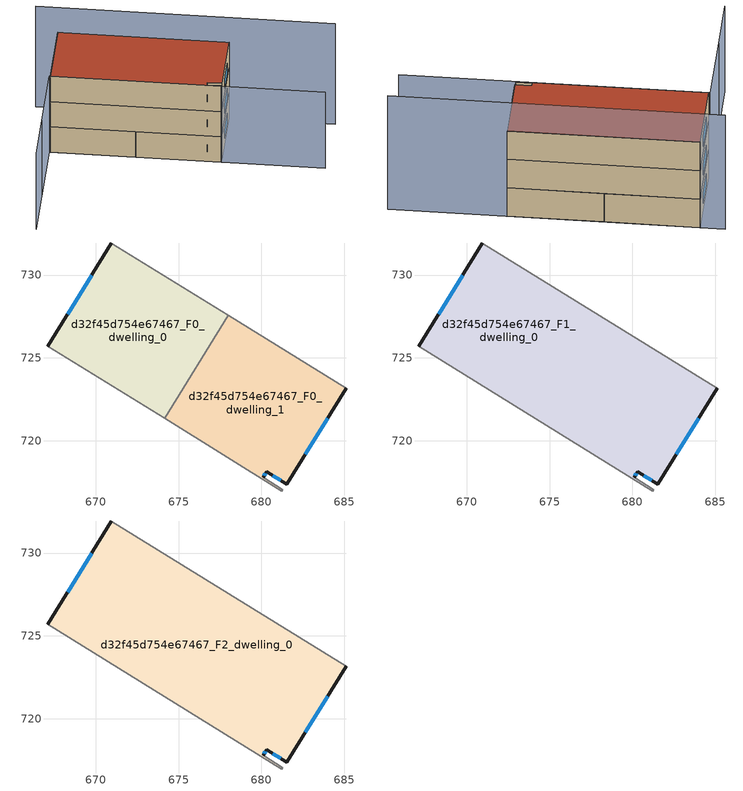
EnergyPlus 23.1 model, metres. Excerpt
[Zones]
d32f45d754e67467_F0_dwelling_0
 floor ground (EU_floor_Construction): 678,727.57 674.15,721.35 667.1,725.71 670.95,731.93 z0
 wall outside (EU_wall_Construction): 670.95,731.93 667.1,725.71 z0:3
 wall adiabatic (EU_wall_Construction): 667.1,725.71 674.15,721.35 / 678,727.57 670.95,731.93 z0:3
 wall to d32f45d754e67467_F0_dwelling_1 (EU_wall_Construction): 674.15,721.35 678,727.57 z0:3
 window (EU_Window_Construction): 669.75,729.99 668.3,727.65 z0.93:2.07
d32f45d754e67467_F0_dwelling_1
 floor ground (EU_floor_Construction): 685.12,723.17 681.54,717.38 680.3,718.14 680.09,717.79 681.29,717.05 681.23,716.97 674.15,721.35 678,727.57 z0
 wall outside (EU_wall_Construction): 680.09,717.79 680.3,718.14 681.54,717.38 685.12,723.17 z0:3
 wall adiabatic (EU_wall_Construction): 674.15,721.35 681.23,716.97 681.29,717.05 680.09,717.79 / 685.12,723.17 678,727.57 z0:3
 window (EU_Window_Construction): 682.65,719.18 684,721.37 / 680.69,717.9 681.15,717.61 / 680.16,717.9 680.24,718.03 z0.93:2.07
d32f45d754e67467_F1_dwelling_0
 floor to d32f45d754e67467_F0_dwelling_0 (EU_floor_Construction): 678,727.57 674.15,721.35 667.1,725.71 670.95,731.93 z3
 floor to d32f45d754e67467_F0_dwelling_1 (EU_floor_Construction): 685.12,723.17 681.53,717.38 680.3,718.14 680.09,717.79 681.28,717.05 681.23,716.97 674.15,721.35 678,727.57 z3
 wall outside (EU_wall_Construction): 670.95,731.93 667.1,725.71 / 680.09,717.79 680.3,718.14 681.54,717.38 685.12,723.17 z3:6
 wall adiabatic (EU_wall_Construction): 667.1,725.71 681.23,716.97 681.29,717.05 680.09,717.79 / 685.12,723.17 670.95,731.93 z3:6
 window (EU_Window_Construction): 669.75,729.99 668.3,727.65 / 682.65,719.18 684,721.37 / 680.69,717.9 681.15,717.61 / 680.16,717.9 680.24,718.03 z3.93:5.07
d32f45d754e67467_F2_dwelling_0
 floor to d32f45d754e67467_F1_dwelling_0 (EU_floor_Construction): 685.12,723.17 681.53,717.38 680.3,718.14 680.09,717.79 681.28,717.05 681.23,716.97 667.1,725.71 670.95,731.93 z6
 wall outside (EU_wall_Construction): 670.95,731.93 667.1,725.71 / 680.09,717.79 680.3,718.14 681.54,717.38 685.12,723.17 z6:9
 wall adiabatic (EU_wall_Construction): 667.1,725.71 681.23,716.97 681.29,717.05 680.09,717.79 / 685.12,723.17 670.95,731.93 z6:9
 window (EU_Window_Construction): 669.75,729.99 668.3,727.65 / 682.65,719.18 684,721.37 / 680.69,717.9 681.15,717.61 / 680.16,717.9 680.24,718.03 z6.93:8.07
 roof outside (EU_roof_Construction): 681.54,717.38 685.12,723.17 670.95,731.93 667.1,725.71 681.23,716.97 681.29,717.05 680.09,717.79 680.3,718.14 z9
shading: 660.27,714.88 663.16,719.55 / 663.16,719.55 667,725.77 / 667,725.77 689.81,711.67 z0:9; 693.86,717.73 669.11,733.07 z0:12
[Building]
EU S2 Campaign: North Axis=0; Terrain=City; Solar Distribution=FullExterior
[Site:Location]
Montreal-Trudeau.Intl.AP: Latitude=45.4667; Longitude=-73.75; Time Zone=-5; Elevation=36
[SizingPeriod:WeatherFileDays]
AnnualSizingPeriod: Begin Month=1; Begin Day of Month=1; End Month=12; End Day of Month=31; Day of Week for Start Day=Monday; Use Weather File Daylight Saving Period=No; Use Weather File Rain and Snow Indicators=No
[MATERIAL]
EU_InternalMass_Material: Roughness=MediumRough; Thickness=0.1; Conductivity=1; Density=1800; Specific Heat=900; Thermal Absorptance=0.9; Solar Absorptance=0.7; Visible Absorptance=0.7
[MATERIAL:NOMASS] Roughness=MediumRough; Thermal Absorptance=0.9; Solar Absorptance=0.7; Visible Absorptance=0.7
Name | Thermal Resistance
EU_wall_NoMass; EU_floor_NoMass | 1.36485
EU_roof_NoMass | 2.55992
[WINDOWMATERIAL:SIMPLEGLAZINGSYSTEM]
EU_Window_SimpleGlazing: UFactor=3.92339; Solar Heat Gain Coefficient=0.8; Visible Transmittance=0.8
[CONSTRUCTION]
EU_wall_Construction: EU_wall_NoMass
EU_roof_Construction: EU_roof_NoMass
EU_floor_Construction: EU_floor_NoMass
EU_Window_Construction: EU_Window_SimpleGlazing
EU_InternalMass_Construction: EU_InternalMass_Material
[ZONE] Type=1; Multiplier=1; Ceiling Height=autocalculate; Floor Area=autocalculate; Part of Total Floor Area=Yes
Name | Volume
d32f45d754e67467_F0_dwelling_0; d32f45d754e67467_F0_dwelling_1 | 181.887
d32f45d754e67467_F1_dwelling_0 | 363.772
d32f45d754e67467_F2_dwelling_0 | 363.786
[INTERNALMASS] Construction=EU_InternalMass_Construction
Name | Zone or ZoneList | Surface Area
d32f45d754e67467_F0_dwelling_0_EU_InternalMass | d32f45d754e67467_F0_dwelling_0 | 60.6291
d32f45d754e67467_F0_dwelling_1_EU_InternalMass | d32f45d754e67467_F0_dwelling_1 | 60.6285
d32f45d754e67467_F1_dwelling_0_EU_InternalMass | d32f45d754e67467_F1_dwelling_0 | 121.262
d32f45d754e67467_F2_dwelling_0_EU_InternalMass | d32f45d754e67467_F2_dwelling_0 | 121.262
[OTHEREQUIPMENT] Fuel Type=Electricity; Design Level Calculation Method=Watts/Area; Power per Zone Floor Area=1; Fraction Latent=0; Fraction Radiant=0; Fraction Lost=0; Carbon Dioxide Generation Rate=0; EndUse Subcategory=EU_Step8_InternalGains
Name | Zone or ZoneList or Space or SpaceList | Schedule
EU_Step8_InternalGain_d32f45d754e67467_F0_dwelling_0_f000 | d32f45d754e67467_F0_dwelling_0 | EU_Step8_GainSchedule_d32f45d754e67467_F0_dwelling_0_f000
EU_Step8_InternalGain_d32f45d754e67467_F0_dwelling_1_f000 | d32f45d754e67467_F0_dwelling_1 | EU_Step8_GainSchedule_d32f45d754e67467_F0_dwelling_1_f000
EU_Step8_InternalGain_d32f45d754e67467_F1_dwelling_0_f000 | d32f45d754e67467_F1_dwelling_0 | EU_Step8_GainSchedule_d32f45d754e67467_F1_dwelling_0_f000
EU_Step8_InternalGain_d32f45d754e67467_F2_dwelling_0_f000 | d32f45d754e67467_F2_dwelling_0 | EU_Step8_GainSchedule_d32f45d754e67467_F2_dwelling_0_f000
[ZONEVENTILATION:DESIGNFLOWRATE] Schedule=EU_AlwaysOn; Design Flow Rate Calculation Method=AirChanges/Hour; Air Changes per Hour=0.860309; Ventilation Type=Natural; Fan Pressure Rise=0; Fan Total Efficiency=1; Constant Term Coefficient=1; Temperature Term Coefficient=0; Velocity Term Coefficient=0; Velocity Squared Term Coefficient=0; Minimum Indoor Temperature=-100; Maximum Indoor Temperature=100; Delta Temperature=-100; Minimum Outdoor Temperature=-100; Maximum Outdoor Temperature=100; Maximum Wind Speed=40
Name | Zone or ZoneList or Space or SpaceList
EU_ConstantAir_d32f45d754e67467_F0_dwelling_0 | d32f45d754e67467_F0_dwelling_0
EU_ConstantAir_d32f45d754e67467_F0_dwelling_1 | d32f45d754e67467_F0_dwelling_1
EU_ConstantAir_d32f45d754e67467_F1_dwelling_0 | d32f45d754e67467_F1_dwelling_0
EU_ConstantAir_d32f45d754e67467_F2_dwelling_0 | d32f45d754e67467_F2_dwelling_0
[HVACTEMPLATE:THERMOSTAT] Constant Heating Setpoint=20; Constant Cooling Setpoint=50
EU_HeatOnly_d32f45d754e67467_F0_dwelling_0; EU_HeatOnly_d32f45d754e67467_F0_dwelling_1; EU_HeatOnly_d32f45d754e67467_F1_dwelling_0; EU_HeatOnly_d32f45d754e67467_F2_dwelling_0
[HVACTEMPLATE:ZONE:IDEALLOADSAIRSYSTEM] System Availability Schedule=EU_AlwaysOn; Maximum Heating Supply Air Temperature=50; Minimum Cooling Supply Air Temperature=13; Maximum Heating Supply Air Humidity Ratio=0.0156; Minimum Cooling Supply Air Humidity Ratio=0.0077; Heating Limit=NoLimit; Cooling Limit=NoLimit; Heating Availability Schedule=EU_AlwaysOn; Cooling Availability Schedule=EU_CoolingOff; Dehumidification Control Type=ConstantSensibleHeatRatio; Cooling Sensible Heat Ratio=0.7; Dehumidification Setpoint=60; Humidification Control Type=None; Humidification Setpoint=30; Outdoor Air Method=None; Outdoor Air Flow Rate per Person=0.00944; Outdoor Air Flow Rate per Zone Floor Area=0; Outdoor Air Flow Rate per Zone=0; Demand Controlled Ventilation Type=None; Outdoor Air Economizer Type=NoEconomizer; Heat Recovery Type=None; Sensible Heat Recovery Effectiveness=0.7; Latent Heat Recovery Effectiveness=0.65
Name | Template Thermostat
d32f45d754e67467_F0_dwelling_0 | EU_HeatOnly_d32f45d754e67467_F0_dwelling_0
d32f45d754e67467_F0_dwelling_1 | EU_HeatOnly_d32f45d754e67467_F0_dwelling_1
d32f45d754e67467_F1_dwelling_0 | EU_HeatOnly_d32f45d754e67467_F1_dwelling_0
d32f45d754e67467_F2_dwelling_0 | EU_HeatOnly_d32f45d754e67467_F2_dwelling_0
[SIZING:ZONE] Zone Cooling Design Supply Air Temperature Input Method=SupplyAirTemperature; Zone Cooling Design Supply Air Temperature=13; Zone Heating Design Supply Air Temperature Input Method=SupplyAirTemperature; Zone Heating Design Supply Air Temperature=50; Zone Cooling Design Supply Air Humidity Ratio=0.008; Zone Heating Design Supply Air Humidity Ratio=0.008; Cooling Design Air Flow Method=DesignDay; Cooling Design Air Flow Rate=0; Cooling Minimum Air Flow per Zone Floor Area=0.000762; Cooling Minimum Air Flow=0; Cooling Minimum Air Flow Fraction=0.2; Heating Design Air Flow Method=DesignDay; Heating Design Air Flow Rate=0; Heating Maximum Air Flow per Zone Floor Area=0.002032; Heating Maximum Air Flow=0.141576; Heating Maximum Air Flow Fraction=0.3; Account for Dedicated Outdoor Air System=No; Dedicated Outdoor Air System Control Strategy=NeutralSupplyAir; Dedicated Outdoor Air Low Setpoint Temperature for Design=autosize; Dedicated Outdoor Air High Setpoint Temperature for Design=autosize; Zone Load Sizing Method=Sensible Load Only No Latent Load; Zone Latent Cooling Design Supply Air Humidity Ratio Input Method=HumidityRatioDifference; Zone Cooling Design Supply Air Humidity Ratio Difference=0.005; Zone Latent Heating Design Supply Air Humidity Ratio Input Method=HumidityRatioDifference; Zone Humidification Design Supply Air Humidity Ratio Difference=0.005
d32f45d754e67467_F0_dwelling_0; d32f45d754e67467_F0_dwelling_1; d32f45d754e67467_F1_dwelling_0; d32f45d754e67467_F2_dwelling_0
[SCHEDULE:CONSTANT]
Name | Hourly Value
EU_AlwaysOn | 1
EU_CoolingOff | 0
[SCHEDULE:FILE] Column Number=1; Rows to Skip at Top=0; Number of Hours of Data=8760; Column Separator=Comma; Interpolate to Timestep=No; Minutes per Item=60; Adjust Schedule for Daylight Savings=Yes
Name | File
EU_Step8_GainSchedule_d32f45d754e67467_F0_dwelling_0_f000 | ../../schedules/d32f45d754e67467/d32f45d754e67467_F0_dwelling_0_f000_gain.csv
EU_Step8_GainSchedule_d32f45d754e67467_F0_dwelling_1_f000 | ../../schedules/d32f45d754e67467/d32f45d754e67467_F0_dwelling_1_f000_gain.csv
EU_Step8_GainSchedule_d32f45d754e67467_F1_dwelling_0_f000 | ../../schedules/d32f45d754e67467/d32f45d754e67467_F1_dwelling_0_f000_gain.csv
EU_Step8_GainSchedule_d32f45d754e67467_F2_dwelling_0_f000 | ../../schedules/d32f45d754e67467/d32f45d754e67467_F2_dwelling_0_f000_gain.csv
